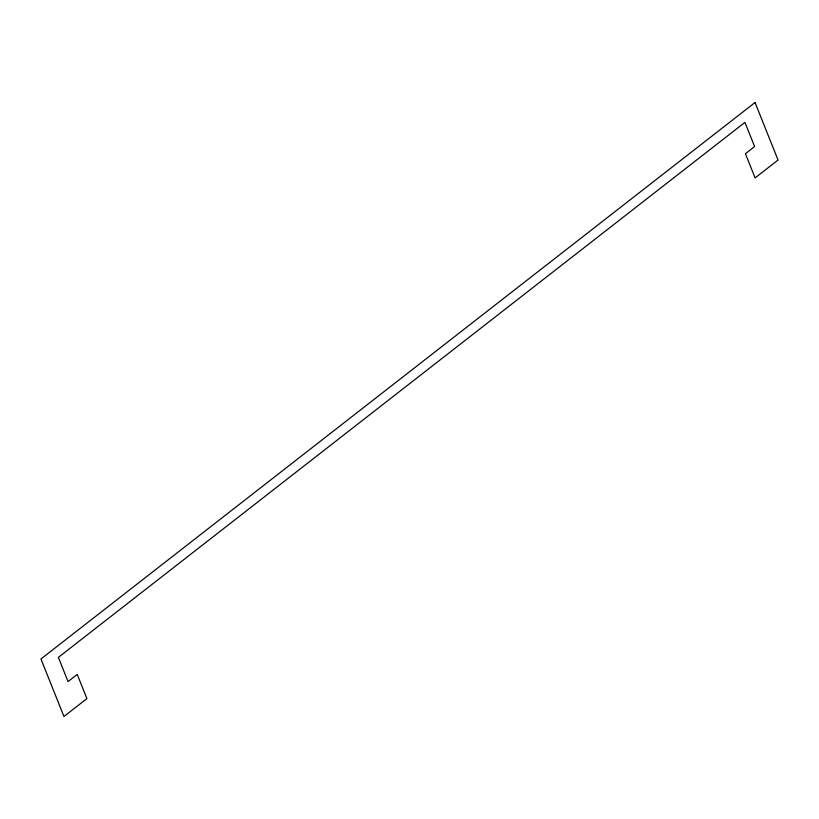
<?xml version="1.0" encoding="UTF-8"?>
<svg xmlns="http://www.w3.org/2000/svg" width="819" height="819" viewBox="0 0 819 819"><rect width="100%" height="100%" fill="white"/><g stroke="black" fill="none" stroke-linecap="round" stroke-linejoin="round"><path stroke-width="1.23" d="M755.046 102.508L40.95 658.978L63.954 716.492L86.906 698.607L77.232 674.416L68.049 681.572L58.374 657.381L744.932 122.369L754.606 146.56L745.423 153.716L755.098 177.907L778.05 160.022L755.046 102.508"/></g></svg>
